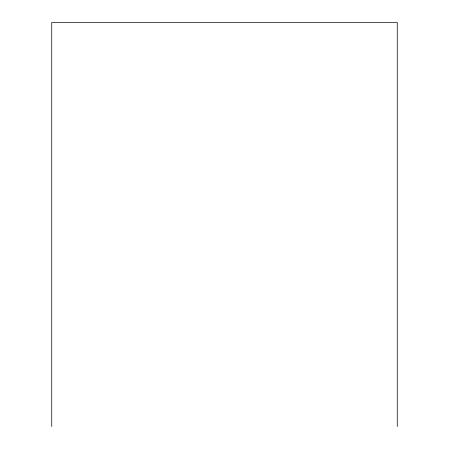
<?xml version="1.0" encoding="UTF-8"?>
<svg xmlns="http://www.w3.org/2000/svg" width="449" height="449" viewBox="0 0 449 449"><rect width="100%" height="100%" fill="white"/><g stroke="black" fill="none" stroke-linecap="round" stroke-linejoin="round"><path stroke-width="0.67" d="M397.264 426.55L397.264 22.45L51.736 22.45L51.736 426.55"/></g></svg>
